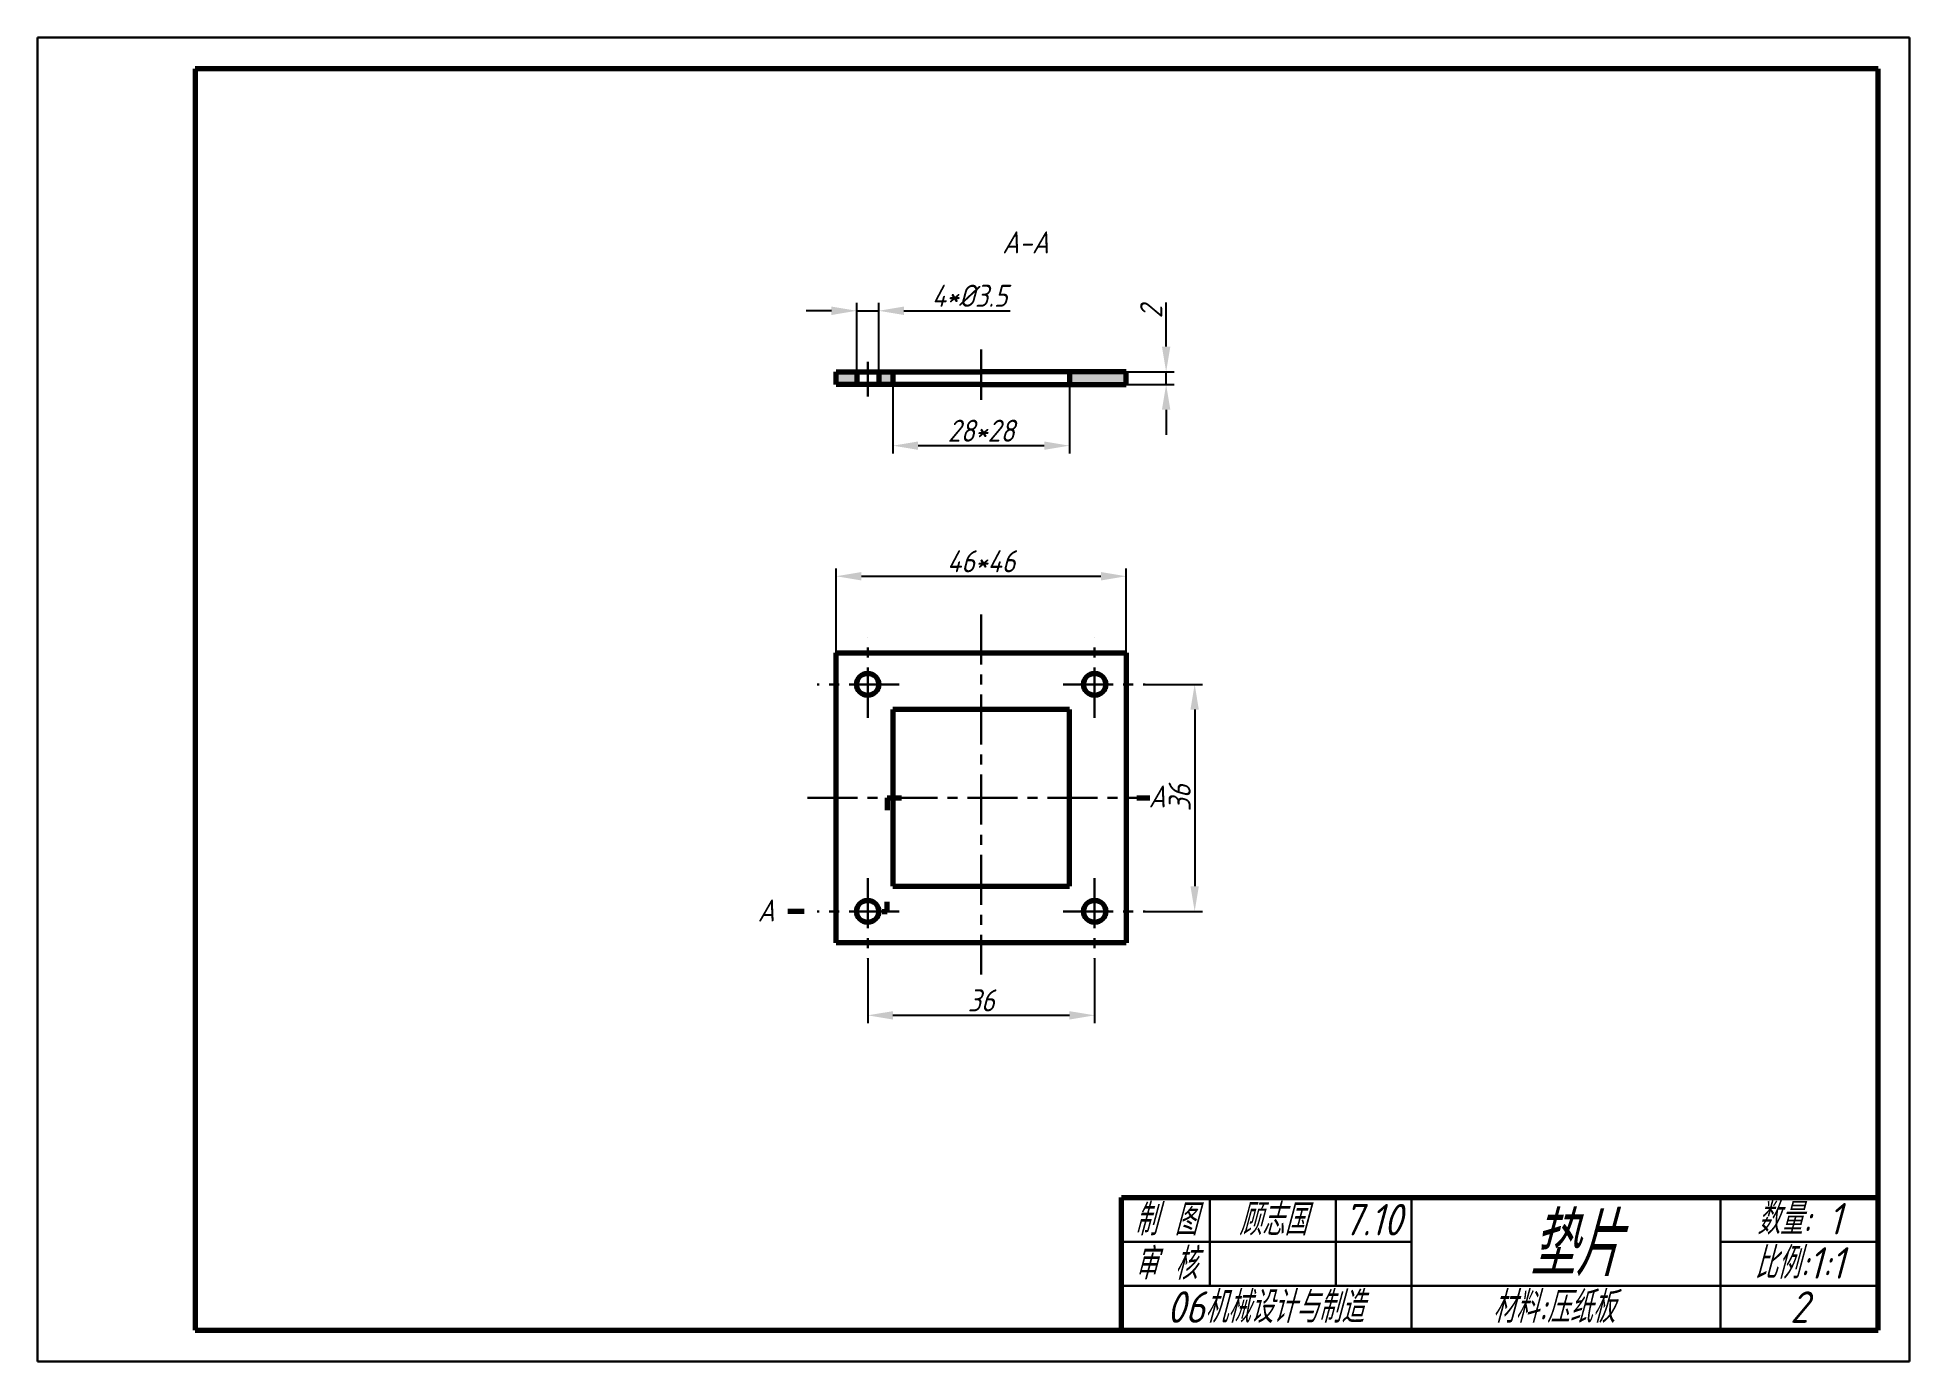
# Model space of a CAD drawing. Header units: millimetres. Extents: x -50 to 247, y 75 to 285.
import ezdxf

# ---------------------------------------------------------------- set-up
doc = ezdxf.new("R2010")
doc.units = ezdxf.units.MM
doc.header["$LTSCALE"] = 0.125
doc.linetypes.add('CENTERX2', pattern=[101.6, 63.5, -12.7, 12.7, -12.7])
for name, color, linetype, lineweight in [('文字', 6, 'Continuous', 30), ('标注线', 5, 'Continuous', 30), ('点划线', 3, 'CENTERX2', 30), ('粗实线', 7, 'Continuous', 70), ('细实线', 2, 'Continuous', 30)]:
    doc.layers.add(name, color=color, linetype=linetype, lineweight=lineweight)
doc.styles.add('样式 1', font='gbeitc.shx', dxfattribs={"bigfont": 'gbcbig.shx'})
doc.dimstyles.new('ISO-25', dxfattribs={"dimtxt": 3.5, "dimasz": 4, "dimexe": 1.25, "dimexo": 0, "dimtad": 1, "dimdsep": 46, "dimtxsty": '样式 1', "dimcen": 2.5, "dimadec": 0, "dimazin": 0, "dimtfac": 1, "dimtmove": 0, "dimatfit": 3, "dimfxl": 0, "dimtolj": 1, "dimarcsym": 0})

# ---------------------------------------------------------------- blocks, each defined once
blk = doc.blocks.new('*D2')
at = {"layer": 'Defpoints', "color": 0}
for p in [(81.48, 138.46), (117.48, 138.46), (117.48, 129.42)]:
    blk.add_point(p, dxfattribs=at)
at = {"layer": '标注线', "color": 0, "lineweight": -2}
for p, q in [((81.48, 138.46), (81.48, 128.17)), ((117.48, 138.46), (117.48, 128.17)), ((85.48, 129.42), (113.48, 129.42))]:
    blk.add_line(p, q, dxfattribs=at)
at = {"layer": '标注线', "color": 0}
for points in [[(85.48, 130.08), (85.48, 128.75), (81.48, 129.42)], [(113.48, 130.08), (113.48, 128.75), (117.48, 129.42)]]:
    blk.add_solid(points, dxfattribs=at)
at = {"layer": '标注线', "color": 0, "insert": (99.48, 131.79), "char_height": 3.5, "attachment_point": 5, "style": '样式 1'}
blk.add_mtext('\\A1;36', dxfattribs=at)
blk = doc.blocks.new('_None')
blk = doc.blocks.new('*D3')
at = {"layer": 'Defpoints', "color": 0}
for p in [(125.49, 181.9), (125.49, 145.9), (133.35, 145.9)]:
    blk.add_point(p, dxfattribs=at)
at = {"layer": '标注线', "color": 0, "lineweight": -2}
for p, q in [((125.49, 181.9), (134.6, 181.9)), ((133.35, 177.9), (133.35, 149.9)), ((125.49, 145.9), (134.6, 145.9))]:
    blk.add_line(p, q, dxfattribs=at)
at = {"layer": '标注线', "color": 0}
for points in [[(132.68, 177.9), (134.01, 177.9), (133.35, 181.9)], [(132.68, 149.9), (134.01, 149.9), (133.35, 145.9)]]:
    blk.add_solid(points, dxfattribs=at)
at = {"layer": '标注线', "color": 0, "insert": (130.97, 163.9), "char_height": 3.5, "attachment_point": 5, "rotation": 90, "style": '样式 1'}
blk.add_mtext('\\A1;36', dxfattribs=at)
blk = doc.blocks.new('*D4')
at = {"layer": 'Defpoints', "color": 0}
for p in [(122.48, 199.06), (76.48, 186.9), (122.48, 186.9)]:
    blk.add_point(p, dxfattribs=at)
at = {"layer": '标注线', "color": 0, "lineweight": -2}
for p, q in [((76.48, 186.9), (76.48, 200.31)), ((80.48, 199.06), (118.48, 199.06)), ((122.48, 186.9), (122.48, 200.31))]:
    blk.add_line(p, q, dxfattribs=at)
at = {"layer": '标注线', "color": 0}
for points in [[(80.48, 199.72), (80.48, 198.39), (76.48, 199.06)], [(118.48, 199.72), (118.48, 198.39), (122.48, 199.06)]]:
    blk.add_solid(points, dxfattribs=at)
at = {"layer": '标注线', "color": 0, "insert": (99.48, 201.43), "char_height": 3.5, "attachment_point": 5, "style": '样式 1'}
blk.add_mtext('\\A1;46*46', dxfattribs=at)
blk = doc.blocks.new('*D5')
at = {"layer": 'Defpoints', "color": 0}
for p in [(85.48, 229.47), (113.48, 229.47), (113.48, 219.77)]:
    blk.add_point(p, dxfattribs=at)
at = {"layer": '标注线', "color": 0, "lineweight": -2}
for p, q in [((85.48, 229.47), (85.48, 218.52)), ((113.48, 229.47), (113.48, 218.52)), ((89.48, 219.77), (109.48, 219.77))]:
    blk.add_line(p, q, dxfattribs=at)
at = {"layer": '标注线', "color": 0}
for points in [[(89.48, 220.43), (89.48, 219.1), (85.48, 219.77)], [(109.48, 220.43), (109.48, 219.1), (113.48, 219.77)]]:
    blk.add_solid(points, dxfattribs=at)
at = {"layer": '标注线', "color": 0, "insert": (99.48, 222.14), "char_height": 3.5, "attachment_point": 5, "style": '样式 1'}
blk.add_mtext('\\A1;28*28', dxfattribs=at)
blk = doc.blocks.new('*D6')
at = {"layer": 'Defpoints', "color": 0}
for p in [(83.23, 241.16), (79.73, 231.47), (83.23, 231.47)]:
    blk.add_point(p, dxfattribs=at)
at = {"layer": '标注线', "color": 0, "lineweight": -2}
for p, q in [((75.73, 241.16), (71.73, 241.16)), ((79.73, 231.47), (79.73, 242.41)), ((79.73, 241.16), (83.23, 241.16)), ((83.23, 231.47), (83.23, 242.41)), ((87.23, 241.16), (104.08, 241.16))]:
    blk.add_line(p, q, dxfattribs=at)
at = {"layer": '标注线', "color": 0}
for points in [[(75.73, 241.83), (75.73, 240.49), (79.73, 241.16)], [(87.23, 241.83), (87.23, 240.49), (83.23, 241.16)]]:
    blk.add_solid(points, dxfattribs=at)
at = {"layer": '标注线', "color": 0, "insert": (97.65, 243.54), "char_height": 3.5, "attachment_point": 5, "style": '样式 1'}
blk.add_mtext('\\A1;4*%%c3.5', dxfattribs=at)
blk = doc.blocks.new('*D7')
at = {"layer": 'Defpoints', "color": 0}
for p in [(122.48, 231.47), (122.48, 229.47), (128.82, 231.47)]:
    blk.add_point(p, dxfattribs=at)
at = {"layer": '标注线', "color": 0, "lineweight": -2}
for p, q in [((128.82, 235.47), (128.82, 242.47)), ((122.48, 231.47), (130.07, 231.47)), ((122.48, 229.47), (130.07, 229.47)), ((128.82, 229.47), (128.82, 231.47)), ((128.82, 225.47), (128.82, 221.47))]:
    blk.add_line(p, q, dxfattribs=at)
at = {"layer": '标注线', "color": 0}
for points in [[(128.16, 235.47), (129.49, 235.47), (128.82, 231.47)], [(128.16, 225.47), (129.49, 225.47), (128.82, 229.47)]]:
    blk.add_solid(points, dxfattribs=at)
at = {"layer": '标注线', "color": 0, "insert": (126.45, 240.97), "char_height": 3.5, "attachment_point": 5, "rotation": 90, "style": '样式 1'}
blk.add_mtext('\\A1;2', dxfattribs=at)

msp = doc.modelspace()

# ---------------------------------------------------------------- hatches: boundary and pattern name
at = {"layer": '细实线'}
h = msp.add_hatch(color=256, dxfattribs=at)
h.paths.add_polyline_path([(85.483, 231.474), (83.233, 231.474), (83.233, 229.474), (85.483, 229.474)])
h.paths.add_polyline_path([(79.733, 231.474), (76.483, 231.474), (76.483, 229.474), (79.733, 229.474)])
h.paths.add_polyline_path([(122.483, 231.474), (113.483, 231.474), (113.483, 229.474), (122.483, 229.474)])

# ---------------------------------------------------------------- linework, layer by layer
at = {"layer": '点划线'}
for p, q in [((99.483, 234.993), (99.483, 225.609)), ((81.483, 233.051), (81.483, 227.54)), ((99.483, 192.996), (99.483, 135.882)), ((81.483, 176.621), (81.483, 189.342)), ((117.483, 176.621), (117.483, 189.342)), ((86.478, 181.9), (73.473, 181.9)), ((112.487, 181.9), (125.492, 181.9)), ((71.907, 163.9), (126.236, 163.9)), ((81.483, 151.178), (81.483, 138.457)), ((117.483, 151.178), (117.483, 138.457)), ((86.478, 145.9), (73.473, 145.9)), ((112.487, 145.9), (125.492, 145.9))]:
    msp.add_line(p, q, dxfattribs=at)
at = {"layer": '粗实线'}
for p, q in [((241.761, 279.51), (-25.239, 279.51)), ((-25.239, 279.51), (-25.239, 79.51)), ((241.761, 79.51), (241.761, 279.51)), ((76.483, 229.474), (76.483, 231.474)), ((76.483, 231.474), (99.483, 231.474)), ((99.483, 229.474), (76.483, 229.474)), ((79.733, 231.474), (79.733, 229.474)), ((83.233, 231.474), (83.233, 229.474)), ((85.483, 231.474), (85.483, 229.474)), ((122.483, 231.474), (99.483, 231.474)), ((99.483, 229.474), (122.483, 229.474)), ((113.483, 231.474), (113.483, 229.474)), ((122.483, 229.474), (122.483, 231.474)), ((76.483, 163.9), (76.483, 186.9)), ((76.483, 186.9), (122.483, 186.9)), ((122.483, 186.9), (122.483, 140.9)), ((113.483, 177.9), (85.483, 177.9)), ((85.483, 177.9), (85.483, 149.9)), ((113.483, 163.9), (113.483, 177.9)), ((76.483, 140.9), (76.483, 163.9)), ((84.589, 163.9), (86.819, 163.9)), ((84.589, 163.9), (84.589, 161.934)), ((113.483, 149.9), (113.483, 163.9)), ((124.178, 163.9), (126.236, 163.9)), ((85.483, 149.9), (113.483, 149.9)), ((71.41, 145.9), (68.782, 145.9)), ((83.774, 145.9), (84.589, 145.9)), ((84.589, 145.9), (84.589, 147.421)), ((122.483, 140.9), (76.483, 140.9)), ((121.761, 100.51), (241.761, 100.51)), ((121.761, 79.51), (121.761, 100.51)), ((216.761, 100.51), (241.761, 100.51)), ((216.761, 100.51), (216.761, 100.51)), ((-25.239, 79.51), (241.761, 79.51))]:
    msp.add_line(p, q, dxfattribs=at)
for centre in [(81.483, 181.9), (117.483, 181.9), (81.483, 145.9), (117.483, 145.9)]:
    msp.add_circle(centre, 1.75, dxfattribs=at)
at = {"layer": '细实线'}
for p, q in [((246.761, 284.51), (-50.239, 284.51)), ((-50.239, 284.51), (-50.239, 74.51)), ((246.761, 74.51), (246.761, 284.51)), ((135.761, 100.51), (135.761, 86.51)), ((155.761, 100.51), (155.761, 86.51)), ((167.761, 100.51), (167.761, 79.51)), ((216.761, 100.51), (216.761, 79.51)), ((121.761, 93.51), (167.761, 93.51)), ((216.761, 93.51), (241.761, 93.51)), ((241.761, 86.51), (121.761, 86.51)), ((-50.239, 74.51), (246.761, 74.51))]:
    msp.add_line(p, q, dxfattribs=at)

# ---------------------------------------------------------------- texts
at = {"layer": '文字', "char_height": 5, "attachment_point": 5, "style": '样式 1'}
for s, insert, width in [('制 图', (128.761, 97.01), 14), ('顾志国', (145.741, 97.01), 14), ('7.10', (161.602, 97.01), 14), ('数量: 1', (229.261, 97.145), 25), ('审 核', (128.761, 90.01), 14), ('比例:1:1', (229.261, 90.145), 25), ('06机械设计与制造', (144.534, 83.145), 37.48098), ('材料:压纸板', (190.293, 83.145), 25), ('2', (229.261, 83.145), 25)]:
    msp.add_mtext(s, dxfattribs=dict(at, insert=insert, width=width))
at = {"layer": '文字', "insert": (193.584, 93.055), "char_height": 10, "attachment_point": 5, "style": '样式 1'}
msp.add_mtext('垫片', dxfattribs=at)
at = {"layer": '标注线', "char_height": 3.5, "attachment_point": 1, "style": '样式 1'}
for s, insert, width in [('A-A', (102.823, 253.76), 14.7882), ('A', (126.052, 165.884), 3.19956), ('A', (64.028, 147.795), 3.9859)]:
    msp.add_mtext(s, dxfattribs=dict(at, insert=insert, width=width))

# ---------------------------------------------------------------- dimensions: what is measured, and where the dimension line sits
at = {"layer": '标注线'}
for base, p1, p2, text, picture, middle in [((83.233, 241.161), (79.733, 231.474), (83.233, 231.474), '4*%%c<>', '*D6', (97.654, 243.536)), ((113.483, 219.765), (85.483, 229.474), (113.483, 229.474), '<>*28', '*D5', (99.483, 222.14)), ((122.483, 199.056), (76.483, 186.9), (122.483, 186.9), '<>*46', '*D4', (99.483, 201.431))]:
    dim = msp.add_linear_dim(base=base, p1=p1, p2=p2, text=text, dimstyle='ISO-25', override={"dimldrblk": 'None'}, dxfattribs=at)
    dim.commit()
    dim.dimension.update_dxf_attribs({"geometry": picture, "text_midpoint": middle})
for base, p1, p2, picture, middle in [((128.822, 231.474), (122.483, 229.474), (122.483, 231.474), '*D7', (126.447, 240.974)), ((133.348, 145.9), (125.492, 181.9), (125.492, 145.9), '*D3', (130.973, 163.9))]:
    dim = msp.add_linear_dim(base=base, p1=p1, p2=p2, angle=90, dimstyle='ISO-25', override={"dimldrblk": 'None'}, dxfattribs=at)
    dim.commit()
    dim.dimension.update_dxf_attribs({"geometry": picture, "text_midpoint": middle})
dim = msp.add_linear_dim(base=(117.483, 129.417), p1=(81.483, 138.457), p2=(117.483, 138.457), dimstyle='ISO-25', override={"dimldrblk": 'None'}, dxfattribs=at)
dim.commit()
dim.dimension.update_dxf_attribs({"geometry": '*D2', "text_midpoint": (99.483, 131.792)})

doc.saveas('drawing.dxf')
